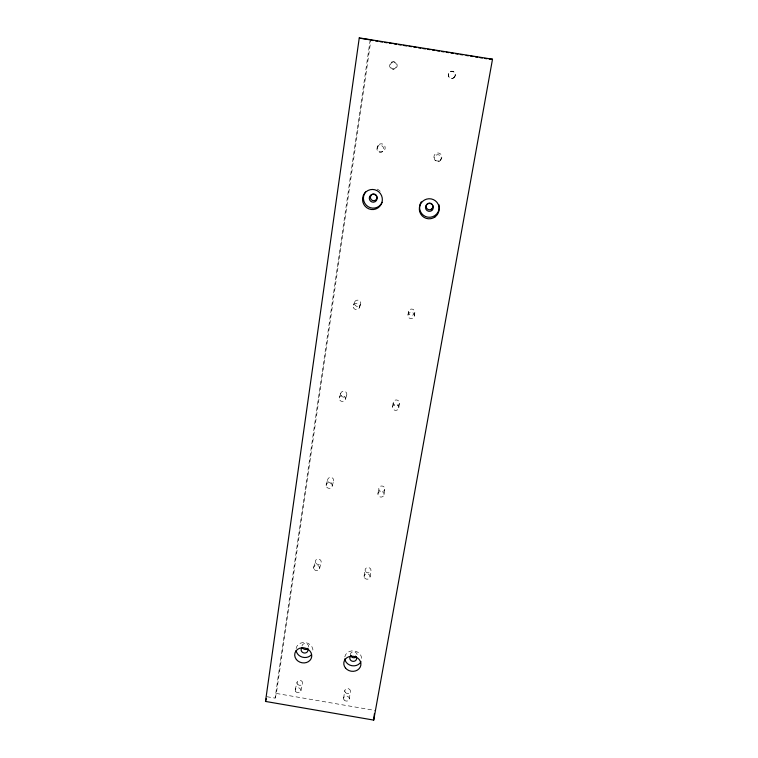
<?xml version="1.0" encoding="UTF-8"?>
<svg xmlns="http://www.w3.org/2000/svg" width="758" height="758" viewBox="0 0 758 758"><rect width="100%" height="100%" fill="white"/><g stroke="black" fill="none" stroke-linecap="round" stroke-linejoin="round"><path stroke-width="0.57" stroke-dasharray="3.79 2.84" d="M414.418 316.01A3.259 3.193 3.9 0 0 410.05 312.486A3.259 3.193 3.9 0 0 409.121 317.934A3.259 3.193 3.9 0 0 414.418 316.01L414.816 312.722A3.212 3.155 3.6 0 0 410.523 309.236A3.212 3.155 3.6 0 0 409.604 314.627A3.212 3.155 3.6 0 0 414.816 312.722M398.793 407.87A3.165 3.023 8.2 0 0 394.548 404.507A3.165 3.023 8.2 0 0 393.667 409.661A3.165 3.023 8.2 0 0 398.793 407.87L399.4 403.446A3.127 2.985 8.1 0 0 395.202 400.129A3.127 2.985 8.1 0 0 394.34 405.217A3.127 2.985 8.1 0 0 399.4 403.446M384.022 494.756A3.079 2.861 9.3 0 0 379.91 491.516A3.079 2.861 9.3 0 0 379.028 496.386A3.079 2.861 9.3 0 0 384.022 494.756L384.799 489.336A3.041 2.824 9.3 0 0 380.734 486.134A3.041 2.824 9.3 0 0 379.872 490.947A3.041 2.824 9.3 0 0 384.799 489.336M266.854 696.706L275.097 698.127L370.018 41.036M275.097 698.127L276.367 693.456L370.69 41.349M370.037 576.999L370.975 570.689M349.277 699.075L350.423 691.542M407.984 314.949L408.477 311.671M392.54 406.828L393.231 402.422M377.948 493.685L378.81 488.275M364.124 575.995L365.129 569.694M343.601 698.099L344.814 690.576M300.907 690.746L302.631 683.318M295.232 689.771L297.032 682.361M319.611 568.434L321.174 562.237M313.698 567.429L315.337 561.242M332.203 486.058L333.653 480.761M326.158 484.94L327.674 479.653M345.515 399.04L346.823 394.738M339.527 397.145L340.92 392.871M359.368 307.767L360.514 304.593M353.408 305.104L354.649 301.968M392.454 69.044L393.212 69.13M276.367 693.456L374.774 710.407M393.563 61.777A3.676 3.487 -85.7 0 1 395.714 67.708A3.676 3.487 -85.7 0 1 389.745 66.751A3.676 3.487 -85.7 0 1 393.563 61.777L394.302 61.967A3.619 3.439 -85.6 0 1 396.425 67.803A3.619 3.439 -85.6 0 1 390.541 66.865A3.619 3.439 -85.6 0 1 394.302 61.967M302.025 645.93A3.383 2.975 13.4 0 1 305.806 643.561A3.383 2.975 13.4 0 1 308.696 647.076M350.395 655.007A3.392 2.975 10.2 0 1 353.37 651.804A3.392 2.975 10.2 0 1 357.103 654.59M377.162 189.112A9.958 9.788 79.6 0 1 380.592 191.698M344.795 656.921A8.527 7.485 10.2 0 1 354.45 650.961A8.527 7.485 10.2 0 1 361.594 659.801M296.122 648.573A8.518 7.476 13.4 0 1 305.635 642.604A8.518 7.476 13.4 0 1 312.893 651.454M453.739 77.771A3.629 3.449 -76 0 0 453.218 71.536A3.629 3.449 -76 0 0 448.31 75.25A3.629 3.449 -76 0 0 453.739 77.771M354.602 304.384A3.212 3.146 26.3 0 0 360.088 305.294A3.212 3.146 26.3 0 0 358.06 300.159A3.212 3.146 26.3 0 0 354.602 304.384M345.345 692.442A2.843 2.473 10.3 0 0 350.224 692.158A2.843 2.473 10.3 0 0 347.297 688.586A2.843 2.473 10.3 0 0 345.345 692.442M297.591 684.218A2.843 2.464 13.2 0 0 302.442 683.934A2.843 2.464 13.2 0 0 299.467 680.352A2.843 2.464 13.2 0 0 297.591 684.218M365.669 571.703A2.966 2.681 9.8 0 0 370.757 571.352A2.966 2.681 9.8 0 0 367.725 567.505A2.966 2.681 9.8 0 0 365.669 571.703M315.906 563.26A2.956 2.672 14 0 0 320.966 562.9A2.956 2.672 14 0 0 317.896 559.053A2.956 2.672 14 0 0 315.906 563.26M328.214 481.775A3.041 2.824 15.2 0 0 333.425 481.463A3.041 2.824 15.2 0 0 330.355 477.369A3.041 2.824 15.2 0 0 328.214 481.775M341.223 395.847A3.127 2.975 17.6 0 0 346.586 395.486A3.127 2.975 17.6 0 0 343.45 391.194A3.127 2.975 17.6 0 0 341.223 395.847M378.166 145.28A4.065 3.951 89.4 0 0 380.63 151.856A4.065 3.951 89.4 0 0 384.922 146.37A4.065 3.951 89.4 0 0 378.166 145.28M440.161 160.298A4.074 3.961 -73.5 0 0 439.545 153.296A4.074 3.961 -73.5 0 0 433.917 157.437A4.074 3.961 -73.5 0 0 440.161 160.298M453.871 77.818A3.676 3.496 -76 0 0 453.35 71.498A3.676 3.496 -76 0 0 448.376 75.26A3.676 3.496 -76 0 0 453.871 77.818M377.674 146.692A3.506 3.402 89.1 0 0 379.796 152.358A3.506 3.402 89.1 0 0 383.501 147.63A3.506 3.402 89.1 0 0 377.674 146.692M439.754 161.037A3.506 3.411 -73.4 0 0 439.214 155.002A3.506 3.411 -73.4 0 0 434.372 158.574A3.506 3.411 -73.4 0 0 439.754 161.037M353.37 307.549A3.259 3.184 25.9 0 0 358.922 308.478A3.259 3.184 25.9 0 0 356.866 303.276A3.259 3.184 25.9 0 0 353.37 307.549M339.849 400.158A3.165 3.013 17.5 0 0 345.278 399.788A3.165 3.013 17.5 0 0 342.095 395.439A3.165 3.013 17.5 0 0 339.849 400.158M326.698 487.081A3.079 2.852 15.1 0 0 331.976 486.769A3.079 2.852 15.1 0 0 328.868 482.638A3.079 2.852 15.1 0 0 326.698 487.081M314.276 569.466A2.994 2.7 14 0 0 319.402 569.106A2.994 2.7 14 0 0 316.285 565.212A2.994 2.7 14 0 0 314.276 569.466M364.664 578.022A3.004 2.71 9.8 0 0 369.819 577.672A3.004 2.71 9.8 0 0 366.749 573.787A3.004 2.71 9.8 0 0 364.664 578.022M295.8 691.656A2.88 2.492 13.2 0 0 300.708 691.362A2.88 2.492 13.2 0 0 297.704 687.752A2.88 2.492 13.2 0 0 295.8 691.656M344.141 699.975A2.88 2.492 10.3 0 0 349.078 699.691A2.88 2.492 10.3 0 0 346.112 696.081A2.88 2.492 10.3 0 0 344.141 699.975"/><path stroke-width="1.14" d="M373.713 720.1L492.501 59.228L359.264 37.9L265.499 701.434L373.713 720.1L374.424 713.638M265.499 701.434L266.314 698.601M492.501 59.228L489.289 59.133M361.178 38.421L370.188 39.861M370.861 40.183L373.182 40.553M375.504 40.923L377.835 41.292M380.156 41.662L382.477 42.041M384.799 42.41L387.12 42.78M389.441 43.149L391.763 43.528M394.084 43.898L396.406 44.267M398.727 44.637L401.048 45.016M403.37 45.385L406.856 45.944M409.178 46.314L411.499 46.683M413.821 47.053L416.142 47.432M418.463 47.801L420.785 48.171M423.106 48.54L425.428 48.91M427.758 49.289L430.08 49.658M432.401 50.028L434.722 50.398M437.044 50.777L439.365 51.146M441.687 51.516L444.008 51.885M446.329 52.264L448.651 52.634M450.972 53.003L453.293 53.373M455.615 53.752L457.936 54.121M460.267 54.491L462.588 54.86M466.066 55.419L468.387 55.789M470.709 56.168L473.03 56.537M475.351 56.907L477.682 57.276M480.004 57.646L482.325 58.025M484.646 58.394L486.968 58.764M359.264 37.9L360.05 38.241M308.023 648.469A3.383 2.975 13.4 0 1 302.252 647.484M356.393 656.76A3.392 2.975 10.2 0 1 350.613 655.765M355.312 656.087A3.411 2.994 10.2 0 1 355.663 660.521A3.411 2.994 10.2 0 1 350.651 660.246A3.411 2.994 10.2 0 1 351.172 655.86M307.198 648.327A3.402 2.985 13.4 0 1 306.564 652.505A3.402 2.985 13.4 0 1 301.817 651.7A3.402 2.985 13.4 0 1 302.451 647.512M438.92 204.66A9.958 9.826 -67.8 0 1 427.758 217.167A9.958 9.826 -67.8 0 1 421.315 201.799M382.165 202.291A9.958 9.788 79.6 0 1 368.123 206.669A9.958 9.788 79.6 0 1 365.555 191.935M360.988 661.658A8.527 7.485 10.2 0 1 351.949 665.723A8.527 7.485 10.2 0 1 344.767 658.882M311.197 654.95A8.518 7.476 13.4 0 1 302.3 657.139A8.518 7.476 13.4 0 1 296.122 650.535M363.385 195.403A10.062 9.892 78.9 0 0 373.514 209.521A10.062 9.892 78.9 0 0 380.44 193.631A10.062 9.892 78.9 0 0 363.385 195.403M435.007 216.921A10.062 9.93 -67.4 0 0 433.424 199.619A10.062 9.93 -67.4 0 0 419.354 209.795A10.062 9.93 -67.4 0 0 435.007 216.921M296.416 659.564A8.594 7.533 13.4 0 0 311.093 658.693A8.594 7.533 13.4 0 0 302.139 647.768A8.594 7.533 13.4 0 0 296.416 659.564M345.459 667.987A8.603 7.542 10.2 0 0 360.211 667.116A8.603 7.542 10.2 0 0 351.39 656.21A8.603 7.542 10.2 0 0 345.459 667.987M370.671 195.971A3.364 3.307 80.1 0 0 374.064 200.69A3.364 3.307 80.1 0 0 376.375 195.384A3.364 3.307 80.1 0 0 370.671 195.971M431.435 209.17A3.364 3.316 -68 0 0 430.904 203.381A3.364 3.316 -68 0 0 426.214 206.782A3.364 3.316 -68 0 0 431.435 209.17M431.69 210.601A3.98 3.932 -67.8 0 0 431.056 203.75A3.98 3.932 -67.8 0 0 425.494 207.777A3.98 3.932 -67.8 0 0 431.69 210.601M369.62 196.587A3.98 3.913 79.6 0 0 373.628 202.178A3.98 3.913 79.6 0 0 376.366 195.886A3.98 3.913 79.6 0 0 369.62 196.587"/></g></svg>
